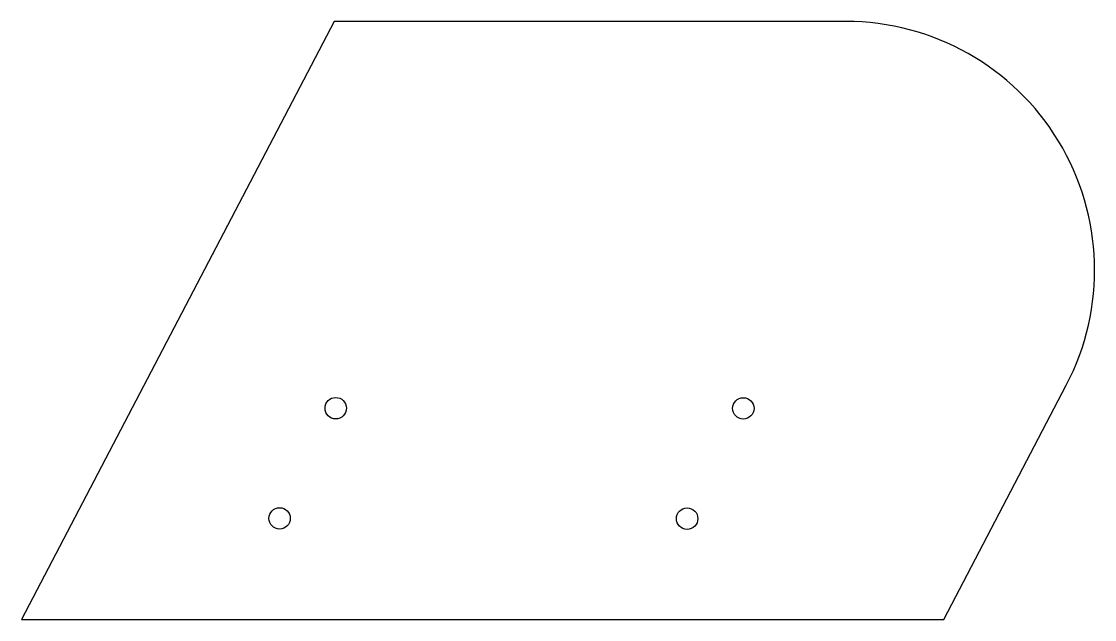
# Model space of a CAD drawing. Header units: metres. Extents: x 3140 to 4442, y -573 to 153.
import ezdxf

# ---------------------------------------------------------------- set-up
doc = ezdxf.new("R2010")
doc.units = ezdxf.units.M

msp = doc.modelspace()

# ---------------------------------------------------------------- linework, layer by layer
msp.add_lwpolyline([(3519.5, 153), (3140.3, -572.5), (4258.6, -572.5), (4407.3, -288.2, 0.563402), (4140.1, 153)], format="xyb", close=True)
for centre in [(3521.4, -316.1), (4015.6, -316.4), (3453.3, -449.8), (3947.5, -450.1)]:
    msp.add_circle(centre, 13)

doc.saveas('drawing.dxf')
